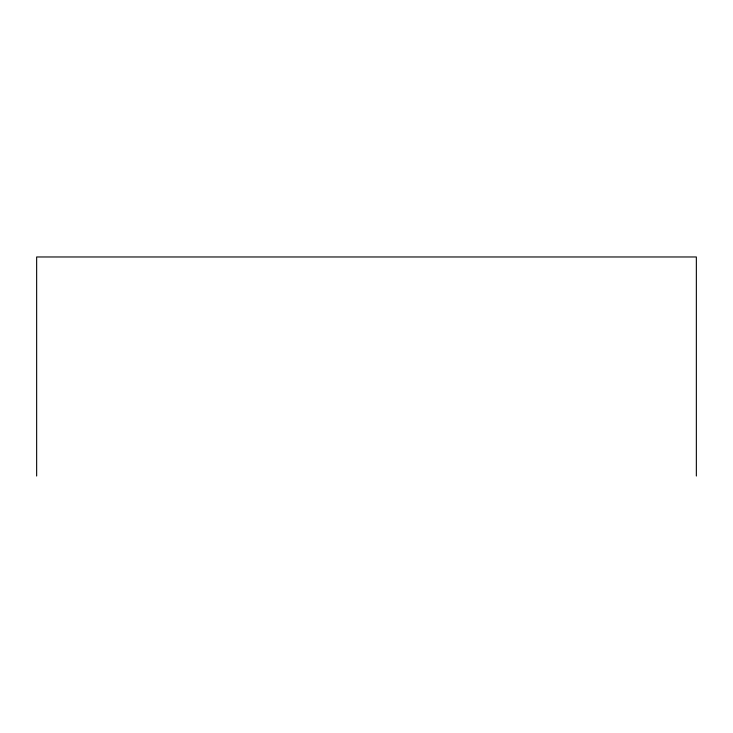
<?xml version="1.0" encoding="UTF-8"?>
<svg xmlns="http://www.w3.org/2000/svg" width="733" height="733" viewBox="0 0 733 733"><rect width="100%" height="100%" fill="white"/><g stroke="black" fill="none" stroke-linecap="round" stroke-linejoin="round"><path stroke-width="1.1" d="M696.35 476.029L696.35 256.971L36.65 256.971L36.65 476.029"/></g></svg>
